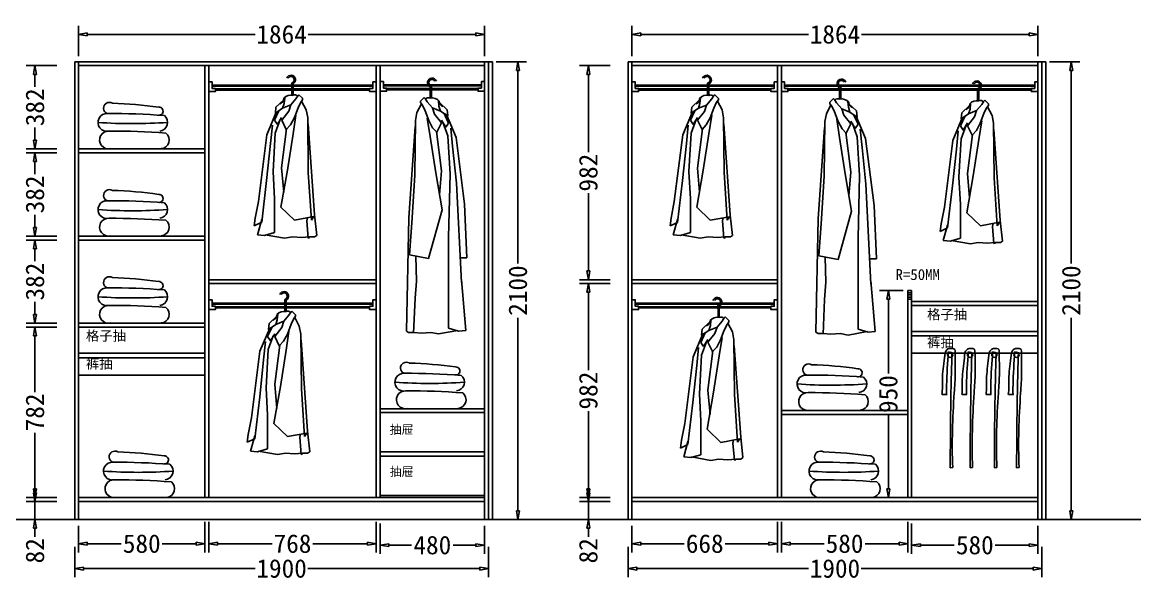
# Model space of a CAD drawing. Header units: millimetres. Extents: x 304407 to 361076, y -1262425 to -1203358.
# Drawn here: x 316973 to 322080, y -1219216 to -1216653 of the extents above; entities that cross this region are included whole.
import ezdxf

# ---------------------------------------------------------------- set-up
doc = ezdxf.new("R2010")
doc.units = ezdxf.units.MM
doc.header["$LTSCALE"] = 20
doc.layers.get('Defpoints').update_dxf_attribs({"color": 250})
for name, color, linetype in [('4', 1, 'Continuous'), ('6', 6, 'Continuous'), ('8', 8, 'Continuous'), ('LAYER10', 11, 'Continuous'), ('LAYER8', 11, 'Continuous'), ('图层3', 4, 'Continuous'), ('墙体', 40, 'Continuous')]:
    doc.layers.add(name, color=color, linetype=linetype)
doc.styles.get("Standard").update_dxf_attribs({"font": 'SimSun.ttf', "height": 85})
doc.styles.add('text', font='SimSun.ttf', dxfattribs={"height": 85})
doc.dimstyles.new('周文晶', dxfattribs={"dimtxt": 70, "dimasz": 40, "dimexe": 40, "dimexo": 30, "dimgap": 10, "dimtad": 0, "dimdec": 0, "dimtxsty": 'Standard', "dimblk": 'CLOSEDBLANK', "dimcen": 200, "dimclrd": 256, "dimclre": 256, "dimadec": 0, "dimazin": 0, "dimtfac": 1, "dimtdec": 0, "dimtmove": 0, "dimatfit": 3, "dimldrblk": 'CLOSEDBLANK', "dimfxl": 100, "dimfxlon": 1, "dimarcsym": 0})

# ---------------------------------------------------------------- blocks, each defined once
blk = doc.blocks.new('_ClosedBlank')
at = {"color": 0, "linetype": 'ByBlock', "lineweight": -2}
for p, q in [((-1, 0.17), (0, 0)), ((-1, 0.17), (-1, -0.17)), ((0, 0), (-1, -0.17))]:
    blk.add_line(p, q, dxfattribs=at)
blk = doc.blocks.new('*D591')
at = {"lineweight": -2, "transparency": 16777216}
for p, q in [((317231.4, -1218964.1), (317231.4, -1219085.7)), ((317811.4, -1218945.7), (317811.4, -1219085.7)), ((317271.4, -1219045.7), (317427.3, -1219045.7)), ((317771.4, -1219045.7), (317615.4, -1219045.7))]:
    blk.add_line(p, q, dxfattribs=at)
at = {"layer": 'Defpoints', "color": 0, "transparency": 16777216}
for p in [(317811.4, -1218834.1), (317231.4, -1218934.1), (317811.4, -1219045.7)]:
    blk.add_point(p, dxfattribs=at)
at = {"lineweight": -2, "transparency": 16777216, "xscale": 40, "yscale": 40, "zscale": 40, "rotation": 180}
blk.add_blockref('_ClosedBlank', (317231.4, -1219045.7), dxfattribs=at)
at = {"lineweight": -2, "transparency": 16777216, "xscale": 40, "yscale": 40, "zscale": 40}
blk.add_blockref('_ClosedBlank', (317811.4, -1219045.7), dxfattribs=at)
at = {"color": 0, "transparency": 16777216, "insert": (317521.4, -1219045.7), "char_height": 85, "attachment_point": 5}
blk.add_mtext('580', dxfattribs=at)
blk = doc.blocks.new('*D592')
at = {"lineweight": -2, "transparency": 16777216}
for p, q in [((317829.4, -1218945.7), (317829.4, -1219085.7)), ((318597.4, -1218945.7), (318597.4, -1219085.7)), ((317869.4, -1219045.7), (318120, -1219045.7)), ((318557.4, -1219045.7), (318306.7, -1219045.7))]:
    blk.add_line(p, q, dxfattribs=at)
at = {"layer": 'Defpoints', "color": 0, "transparency": 16777216}
for p in [(317829.4, -1216852.1), (318597.4, -1218834.1), (318597.4, -1219045.7)]:
    blk.add_point(p, dxfattribs=at)
at = {"lineweight": -2, "transparency": 16777216, "xscale": 40, "yscale": 40, "zscale": 40, "rotation": 180}
blk.add_blockref('_ClosedBlank', (317829.4, -1219045.7), dxfattribs=at)
at = {"lineweight": -2, "transparency": 16777216, "xscale": 40, "yscale": 40, "zscale": 40}
blk.add_blockref('_ClosedBlank', (318597.4, -1219045.7), dxfattribs=at)
at = {"color": 0, "transparency": 16777216, "insert": (318213.4, -1219045.7), "char_height": 85, "attachment_point": 5}
blk.add_mtext('768', dxfattribs=at)
blk = doc.blocks.new('*D593')
at = {"lineweight": -2, "transparency": 16777216}
for p, q in [((317231.4, -1216808.7), (317231.4, -1216668.7)), ((319095.4, -1216808.7), (319095.4, -1216668.7)), ((317271.4, -1216708.7), (318041.4, -1216708.7)), ((319055.4, -1216708.7), (318285.3, -1216708.7))]:
    blk.add_line(p, q, dxfattribs=at)
at = {"layer": 'Defpoints', "color": 0, "transparency": 16777216}
for p in [(319095.4, -1216708.7), (317231.4, -1216852.1), (319095.4, -1216852.1)]:
    blk.add_point(p, dxfattribs=at)
at = {"lineweight": -2, "transparency": 16777216, "xscale": 40, "yscale": 40, "zscale": 40, "rotation": 180}
blk.add_blockref('_ClosedBlank', (317231.4, -1216708.7), dxfattribs=at)
at = {"lineweight": -2, "transparency": 16777216, "xscale": 40, "yscale": 40, "zscale": 40}
blk.add_blockref('_ClosedBlank', (319095.4, -1216708.7), dxfattribs=at)
at = {"color": 0, "transparency": 16777216, "insert": (318163.4, -1216708.7), "char_height": 85, "attachment_point": 5}
blk.add_mtext('1864', dxfattribs=at)
blk = doc.blocks.new('*D594')
at = {"lineweight": -2, "transparency": 16777216}
for p, q in [((317213.4, -1219059.8), (317213.4, -1219199.8)), ((319113.4, -1219059.8), (319113.4, -1219199.8)), ((317253.4, -1219159.8), (318042.4, -1219159.8)), ((319073.4, -1219159.8), (318284.3, -1219159.8))]:
    blk.add_line(p, q, dxfattribs=at)
at = {"layer": 'Defpoints', "color": 0, "transparency": 16777216}
for p in [(317213.4, -1218934.1), (319113.4, -1218934.1), (319113.4, -1219159.8)]:
    blk.add_point(p, dxfattribs=at)
at = {"lineweight": -2, "transparency": 16777216, "xscale": 40, "yscale": 40, "zscale": 40, "rotation": 180}
blk.add_blockref('_ClosedBlank', (317213.4, -1219159.8), dxfattribs=at)
at = {"lineweight": -2, "transparency": 16777216, "xscale": 40, "yscale": 40, "zscale": 40}
blk.add_blockref('_ClosedBlank', (319113.4, -1219159.8), dxfattribs=at)
at = {"color": 0, "transparency": 16777216, "insert": (318163.4, -1219159.8), "char_height": 85, "attachment_point": 5}
blk.add_mtext('1900', dxfattribs=at)
blk = doc.blocks.new('*D595')
at = {"lineweight": -2, "transparency": 16777216}
for p, q in [((317031.1, -1218812.1), (317031.1, -1218772.1)), ((317131.1, -1218852.1), (316991.1, -1218852.1)), ((317031.1, -1218852.1), (317031.1, -1218934.1)), ((317131.1, -1218934.1), (316991.1, -1218934.1)), ((317031.1, -1218974.1), (317031.1, -1219014.1))]:
    blk.add_line(p, q, dxfattribs=at)
at = {"layer": 'Defpoints', "color": 0, "transparency": 16777216}
for p in [(317031.1, -1218852.1), (317231.4, -1218852.1), (317213.4, -1218934.1)]:
    blk.add_point(p, dxfattribs=at)
at = {"lineweight": -2, "transparency": 16777216, "xscale": 40, "yscale": 40, "zscale": 40}
for p, rotation in [((317031.1, -1218852.1), 270), ((317031.1, -1218934.1), 90)]:
    blk.add_blockref('_ClosedBlank', p, dxfattribs=dict(at, rotation=rotation))
at = {"color": 0, "transparency": 16777216, "insert": (317031.1, -1219078.2), "char_height": 85, "attachment_point": 5, "rotation": 90}
blk.add_mtext('82', dxfattribs=at)
blk = doc.blocks.new('*D596')
at = {"lineweight": -2, "transparency": 16777216}
for p, q in [((317131.1, -1218052.1), (316991.1, -1218052.1)), ((317031.1, -1218092.1), (317031.1, -1218350)), ((317031.1, -1218794.1), (317031.1, -1218536.2)), ((317131.1, -1218834.1), (316991.1, -1218834.1))]:
    blk.add_line(p, q, dxfattribs=at)
at = {"layer": 'Defpoints', "color": 0, "transparency": 16777216}
for p in [(317031.1, -1218052.1), (317231.4, -1218052.1), (317231.4, -1218834.1)]:
    blk.add_point(p, dxfattribs=at)
at = {"lineweight": -2, "transparency": 16777216, "xscale": 40, "yscale": 40, "zscale": 40}
for p, rotation in [((317031.1, -1218052.1), 90), ((317031.1, -1218834.1), 270)]:
    blk.add_blockref('_ClosedBlank', p, dxfattribs=dict(at, rotation=rotation))
at = {"color": 0, "transparency": 16777216, "insert": (317031.1, -1218443.1), "char_height": 85, "attachment_point": 5, "rotation": 90}
blk.add_mtext('782', dxfattribs=at)
blk = doc.blocks.new('*D597')
at = {"lineweight": -2, "transparency": 16777216}
for p, q in [((317131.1, -1217652.1), (316991.1, -1217652.1)), ((317031.1, -1217692.1), (317031.1, -1217749.8)), ((317031.1, -1217994.1), (317031.1, -1217936.5)), ((317131.1, -1218034.1), (316991.1, -1218034.1))]:
    blk.add_line(p, q, dxfattribs=at)
at = {"layer": 'Defpoints', "color": 0, "transparency": 16777216}
for p in [(317031.1, -1217652.1), (317231.4, -1217652.1), (317231.4, -1218034.1)]:
    blk.add_point(p, dxfattribs=at)
at = {"lineweight": -2, "transparency": 16777216, "xscale": 40, "yscale": 40, "zscale": 40}
for p, rotation in [((317031.1, -1217652.1), 90), ((317031.1, -1218034.1), 270)]:
    blk.add_blockref('_ClosedBlank', p, dxfattribs=dict(at, rotation=rotation))
at = {"color": 0, "transparency": 16777216, "insert": (317031.1, -1217843.1), "char_height": 85, "attachment_point": 5, "rotation": 90}
blk.add_mtext('382', dxfattribs=at)
blk = doc.blocks.new('*D598')
at = {"lineweight": -2, "transparency": 16777216}
for p, q in [((317131.1, -1217252.1), (316991.1, -1217252.1)), ((317031.1, -1217292.1), (317031.1, -1217349.8)), ((317031.1, -1217594.1), (317031.1, -1217536.5)), ((317131.1, -1217634.1), (316991.1, -1217634.1))]:
    blk.add_line(p, q, dxfattribs=at)
at = {"layer": 'Defpoints', "color": 0, "transparency": 16777216}
for p in [(317031.1, -1217252.1), (317231.4, -1217252.1), (317231.4, -1217634.1)]:
    blk.add_point(p, dxfattribs=at)
at = {"lineweight": -2, "transparency": 16777216, "xscale": 40, "yscale": 40, "zscale": 40}
for p, rotation in [((317031.1, -1217252.1), 90), ((317031.1, -1217634.1), 270)]:
    blk.add_blockref('_ClosedBlank', p, dxfattribs=dict(at, rotation=rotation))
at = {"color": 0, "transparency": 16777216, "insert": (317031.1, -1217443.1), "char_height": 85, "attachment_point": 5, "rotation": 90}
blk.add_mtext('382', dxfattribs=at)
blk = doc.blocks.new('*D599')
at = {"lineweight": -2, "transparency": 16777216}
for p, q in [((317131.1, -1216852.1), (316991.1, -1216852.1)), ((317031.1, -1216892.1), (317031.1, -1216949.8)), ((317031.1, -1217194.1), (317031.1, -1217136.5)), ((317131.1, -1217234.1), (316991.1, -1217234.1))]:
    blk.add_line(p, q, dxfattribs=at)
at = {"layer": 'Defpoints', "color": 0, "transparency": 16777216}
for p in [(317031.1, -1216852.1), (317231.4, -1216852.1), (317231.4, -1217234.1)]:
    blk.add_point(p, dxfattribs=at)
at = {"lineweight": -2, "transparency": 16777216, "xscale": 40, "yscale": 40, "zscale": 40}
for p, rotation in [((317031.1, -1216852.1), 90), ((317031.1, -1217234.1), 270)]:
    blk.add_blockref('_ClosedBlank', p, dxfattribs=dict(at, rotation=rotation))
at = {"color": 0, "transparency": 16777216, "insert": (317031.1, -1217043.1), "char_height": 85, "attachment_point": 5, "rotation": 90}
blk.add_mtext('382', dxfattribs=at)
blk = doc.blocks.new('*D600')
at = {"lineweight": -2, "transparency": 16777216}
for p, q in [((319148.2, -1216834.1), (319288.2, -1216834.1)), ((319248.2, -1216874.1), (319248.2, -1217759.4)), ((319248.2, -1218894.1), (319248.2, -1218008.9)), ((319148.2, -1218934.1), (319288.2, -1218934.1))]:
    blk.add_line(p, q, dxfattribs=at)
at = {"layer": 'Defpoints', "color": 0, "transparency": 16777216}
for p in [(319113.4, -1216834.1), (319248.2, -1216834.1), (319113.4, -1218934.1)]:
    blk.add_point(p, dxfattribs=at)
at = {"lineweight": -2, "transparency": 16777216, "xscale": 40, "yscale": 40, "zscale": 40}
for p, rotation in [((319248.2, -1216834.1), 90), ((319248.2, -1218934.1), 270)]:
    blk.add_blockref('_ClosedBlank', p, dxfattribs=dict(at, rotation=rotation))
at = {"color": 0, "transparency": 16777216, "insert": (319248.2, -1217884.1), "char_height": 85, "attachment_point": 5, "rotation": 90}
blk.add_mtext('2100', dxfattribs=at)
blk = doc.blocks.new('*D601')
at = {"lineweight": -2, "transparency": 16777216}
for p, q in [((318615.4, -1218952.4), (318615.4, -1219092.4)), ((319095.4, -1218964.1), (319095.4, -1219092.4)), ((318655.4, -1219052.4), (318759.9, -1219052.4)), ((319055.4, -1219052.4), (318950.8, -1219052.4))]:
    blk.add_line(p, q, dxfattribs=at)
at = {"layer": 'Defpoints', "color": 0, "transparency": 16777216}
for p in [(318615.4, -1218834.1), (319095.4, -1218934.1), (319095.4, -1219052.4)]:
    blk.add_point(p, dxfattribs=at)
at = {"lineweight": -2, "transparency": 16777216, "xscale": 40, "yscale": 40, "zscale": 40, "rotation": 180}
blk.add_blockref('_ClosedBlank', (318615.4, -1219052.4), dxfattribs=at)
at = {"lineweight": -2, "transparency": 16777216, "xscale": 40, "yscale": 40, "zscale": 40}
blk.add_blockref('_ClosedBlank', (319095.4, -1219052.4), dxfattribs=at)
at = {"color": 0, "transparency": 16777216, "insert": (318855.4, -1219052.4), "char_height": 85, "attachment_point": 5}
blk.add_mtext('480', dxfattribs=at)
blk = doc.blocks.new('*D602')
at = {"lineweight": -2, "transparency": 16777216}
for p, q in [((319771.8, -1218964.1), (319771.8, -1219085.7)), ((320439.8, -1218945.7), (320439.8, -1219085.7)), ((319811.8, -1219045.7), (320011.5, -1219045.7)), ((320399.8, -1219045.7), (320200, -1219045.7))]:
    blk.add_line(p, q, dxfattribs=at)
at = {"layer": 'Defpoints', "color": 0, "transparency": 16777216}
for p in [(320439.8, -1218834.1), (319771.8, -1218934.1), (320439.8, -1219045.7)]:
    blk.add_point(p, dxfattribs=at)
at = {"lineweight": -2, "transparency": 16777216, "xscale": 40, "yscale": 40, "zscale": 40, "rotation": 180}
blk.add_blockref('_ClosedBlank', (319771.8, -1219045.7), dxfattribs=at)
at = {"lineweight": -2, "transparency": 16777216, "xscale": 40, "yscale": 40, "zscale": 40}
blk.add_blockref('_ClosedBlank', (320439.8, -1219045.7), dxfattribs=at)
at = {"color": 0, "transparency": 16777216, "insert": (320105.8, -1219045.7), "char_height": 85, "attachment_point": 5}
blk.add_mtext('668', dxfattribs=at)
blk = doc.blocks.new('*D603')
at = {"lineweight": -2, "transparency": 16777216}
for p, q in [((320457.8, -1218945.7), (320457.8, -1219085.7)), ((321037.8, -1218945.7), (321037.8, -1219085.7)), ((320497.8, -1219045.7), (320653.7, -1219045.7)), ((320997.8, -1219045.7), (320841.8, -1219045.7))]:
    blk.add_line(p, q, dxfattribs=at)
at = {"layer": 'Defpoints', "color": 0, "transparency": 16777216}
for p in [(320457.8, -1216852.1), (321037.8, -1218834.1), (321037.8, -1219045.7)]:
    blk.add_point(p, dxfattribs=at)
at = {"lineweight": -2, "transparency": 16777216, "xscale": 40, "yscale": 40, "zscale": 40, "rotation": 180}
blk.add_blockref('_ClosedBlank', (320457.8, -1219045.7), dxfattribs=at)
at = {"lineweight": -2, "transparency": 16777216, "xscale": 40, "yscale": 40, "zscale": 40}
blk.add_blockref('_ClosedBlank', (321037.8, -1219045.7), dxfattribs=at)
at = {"color": 0, "transparency": 16777216, "insert": (320747.8, -1219045.7), "char_height": 85, "attachment_point": 5}
blk.add_mtext('580', dxfattribs=at)
blk = doc.blocks.new('*D604')
at = {"lineweight": -2, "transparency": 16777216}
for p, q in [((319771.8, -1216808.7), (319771.8, -1216668.7)), ((321635.8, -1216808.7), (321635.8, -1216668.7)), ((319811.8, -1216708.7), (320581.8, -1216708.7)), ((321595.8, -1216708.7), (320825.7, -1216708.7))]:
    blk.add_line(p, q, dxfattribs=at)
at = {"layer": 'Defpoints', "color": 0, "transparency": 16777216}
for p in [(321635.8, -1216708.7), (319771.8, -1216852.1), (321635.8, -1216852.1)]:
    blk.add_point(p, dxfattribs=at)
at = {"lineweight": -2, "transparency": 16777216, "xscale": 40, "yscale": 40, "zscale": 40, "rotation": 180}
blk.add_blockref('_ClosedBlank', (319771.8, -1216708.7), dxfattribs=at)
at = {"lineweight": -2, "transparency": 16777216, "xscale": 40, "yscale": 40, "zscale": 40}
blk.add_blockref('_ClosedBlank', (321635.8, -1216708.7), dxfattribs=at)
at = {"color": 0, "transparency": 16777216, "insert": (320703.8, -1216708.7), "char_height": 85, "attachment_point": 5}
blk.add_mtext('1864', dxfattribs=at)
blk = doc.blocks.new('*D605')
at = {"lineweight": -2, "transparency": 16777216}
for p, q in [((319753.8, -1219059.8), (319753.8, -1219199.8)), ((321653.8, -1219059.8), (321653.8, -1219199.8)), ((319793.8, -1219159.8), (320582.8, -1219159.8)), ((321613.8, -1219159.8), (320824.7, -1219159.8))]:
    blk.add_line(p, q, dxfattribs=at)
at = {"layer": 'Defpoints', "color": 0, "transparency": 16777216}
for p in [(319753.8, -1218934.1), (321653.8, -1218934.1), (321653.8, -1219159.8)]:
    blk.add_point(p, dxfattribs=at)
at = {"lineweight": -2, "transparency": 16777216, "xscale": 40, "yscale": 40, "zscale": 40, "rotation": 180}
blk.add_blockref('_ClosedBlank', (319753.8, -1219159.8), dxfattribs=at)
at = {"lineweight": -2, "transparency": 16777216, "xscale": 40, "yscale": 40, "zscale": 40}
blk.add_blockref('_ClosedBlank', (321653.8, -1219159.8), dxfattribs=at)
at = {"color": 0, "transparency": 16777216, "insert": (320703.8, -1219159.8), "char_height": 85, "attachment_point": 5}
blk.add_mtext('1900', dxfattribs=at)
blk = doc.blocks.new('*D606')
at = {"lineweight": -2, "transparency": 16777216}
for p, q in [((319571.5, -1218812.1), (319571.5, -1218772.1)), ((319671.5, -1218852.1), (319531.5, -1218852.1)), ((319571.5, -1218852.1), (319571.5, -1218934.1)), ((319671.5, -1218934.1), (319531.5, -1218934.1)), ((319571.5, -1218974.1), (319571.5, -1219014.1))]:
    blk.add_line(p, q, dxfattribs=at)
at = {"layer": 'Defpoints', "color": 0, "transparency": 16777216}
for p in [(319571.5, -1218852.1), (319771.8, -1218852.1), (319753.8, -1218934.1)]:
    blk.add_point(p, dxfattribs=at)
at = {"lineweight": -2, "transparency": 16777216, "xscale": 40, "yscale": 40, "zscale": 40}
for p, rotation in [((319571.5, -1218852.1), 270), ((319571.5, -1218934.1), 90)]:
    blk.add_blockref('_ClosedBlank', p, dxfattribs=dict(at, rotation=rotation))
at = {"color": 0, "transparency": 16777216, "insert": (319571.5, -1219078.2), "char_height": 85, "attachment_point": 5, "rotation": 90}
blk.add_mtext('82', dxfattribs=at)
blk = doc.blocks.new('*D607')
at = {"lineweight": -2, "transparency": 16777216}
for p, q in [((319671.5, -1217852.1), (319531.5, -1217852.1)), ((319571.5, -1217892.1), (319571.5, -1218248.8)), ((319571.5, -1218794.1), (319571.5, -1218437.4)), ((319671.5, -1218834.1), (319531.5, -1218834.1))]:
    blk.add_line(p, q, dxfattribs=at)
at = {"layer": 'Defpoints', "color": 0, "transparency": 16777216}
for p in [(319571.5, -1217852.1), (319771.8, -1217852.1), (319771.8, -1218834.1)]:
    blk.add_point(p, dxfattribs=at)
at = {"lineweight": -2, "transparency": 16777216, "xscale": 40, "yscale": 40, "zscale": 40}
for p, rotation in [((319571.5, -1217852.1), 90), ((319571.5, -1218834.1), 270)]:
    blk.add_blockref('_ClosedBlank', p, dxfattribs=dict(at, rotation=rotation))
at = {"color": 0, "transparency": 16777216, "insert": (319571.5, -1218343.1), "char_height": 85, "attachment_point": 5, "rotation": 90}
blk.add_mtext('982', dxfattribs=at)
blk = doc.blocks.new('*D608')
at = {"lineweight": -2, "transparency": 16777216}
for p, q in [((319671.5, -1216852.1), (319531.5, -1216852.1)), ((319571.5, -1216892.1), (319571.5, -1217248.8)), ((319571.5, -1217794.1), (319571.5, -1217437.4)), ((319671.5, -1217834.1), (319531.5, -1217834.1))]:
    blk.add_line(p, q, dxfattribs=at)
at = {"layer": 'Defpoints', "color": 0, "transparency": 16777216}
for p in [(319571.5, -1216852.1), (319771.8, -1216852.1), (319771.8, -1217834.1)]:
    blk.add_point(p, dxfattribs=at)
at = {"lineweight": -2, "transparency": 16777216, "xscale": 40, "yscale": 40, "zscale": 40}
for p, rotation in [((319571.5, -1216852.1), 90), ((319571.5, -1217834.1), 270)]:
    blk.add_blockref('_ClosedBlank', p, dxfattribs=dict(at, rotation=rotation))
at = {"color": 0, "transparency": 16777216, "insert": (319571.5, -1217343.1), "char_height": 85, "attachment_point": 5, "rotation": 90}
blk.add_mtext('982', dxfattribs=at)
blk = doc.blocks.new('*D609')
at = {"lineweight": -2, "transparency": 16777216}
for p, q in [((321688.6, -1216834.1), (321828.6, -1216834.1)), ((321788.6, -1216874.1), (321788.6, -1217759.4)), ((321788.6, -1218894.1), (321788.6, -1218008.9)), ((321688.6, -1218934.1), (321828.6, -1218934.1))]:
    blk.add_line(p, q, dxfattribs=at)
at = {"layer": 'Defpoints', "color": 0, "transparency": 16777216}
for p in [(321653.8, -1216834.1), (321788.6, -1216834.1), (321653.8, -1218934.1)]:
    blk.add_point(p, dxfattribs=at)
at = {"lineweight": -2, "transparency": 16777216, "xscale": 40, "yscale": 40, "zscale": 40}
for p, rotation in [((321788.6, -1216834.1), 90), ((321788.6, -1218934.1), 270)]:
    blk.add_blockref('_ClosedBlank', p, dxfattribs=dict(at, rotation=rotation))
at = {"color": 0, "transparency": 16777216, "insert": (321788.6, -1217884.1), "char_height": 85, "attachment_point": 5, "rotation": 90}
blk.add_mtext('2100', dxfattribs=at)
blk = doc.blocks.new('*D610')
at = {"lineweight": -2, "transparency": 16777216}
for p, q in [((321016.8, -1217884.1), (320908.8, -1217884.1)), ((320948.8, -1217924.1), (320948.8, -1218264.1)), ((320948.8, -1218794.1), (320948.8, -1218454.1)), ((321007.8, -1218834.1), (320908.8, -1218834.1))]:
    blk.add_line(p, q, dxfattribs=at)
at = {"layer": 'Defpoints', "color": 0, "transparency": 16777216}
for p in [(321046.8, -1217884.1), (320948.8, -1218834.1), (321037.8, -1218834.1)]:
    blk.add_point(p, dxfattribs=at)
at = {"lineweight": -2, "transparency": 16777216, "xscale": 40, "yscale": 40, "zscale": 40}
for p, rotation in [((320948.8, -1217884.1), 90), ((320948.8, -1218834.1), 270)]:
    blk.add_blockref('_ClosedBlank', p, dxfattribs=dict(at, rotation=rotation))
at = {"color": 0, "transparency": 16777216, "insert": (320948.8, -1218359.1), "char_height": 85, "attachment_point": 5, "rotation": 90}
blk.add_mtext('950', dxfattribs=at)
blk = doc.blocks.new('*D611')
at = {"lineweight": -2, "transparency": 16777216}
for p, q in [((321055.8, -1218952.4), (321055.8, -1219092.4)), ((321635.8, -1218964.1), (321635.8, -1219092.4)), ((321095.8, -1219052.4), (321251.7, -1219052.4)), ((321595.8, -1219052.4), (321439.8, -1219052.4))]:
    blk.add_line(p, q, dxfattribs=at)
at = {"layer": 'Defpoints', "color": 0, "transparency": 16777216}
for p in [(321055.8, -1218834.1), (321635.8, -1218934.1), (321635.8, -1219052.4)]:
    blk.add_point(p, dxfattribs=at)
at = {"lineweight": -2, "transparency": 16777216, "xscale": 40, "yscale": 40, "zscale": 40, "rotation": 180}
blk.add_blockref('_ClosedBlank', (321055.8, -1219052.4), dxfattribs=at)
at = {"lineweight": -2, "transparency": 16777216, "xscale": 40, "yscale": 40, "zscale": 40}
blk.add_blockref('_ClosedBlank', (321635.8, -1219052.4), dxfattribs=at)
at = {"color": 0, "transparency": 16777216, "insert": (321345.8, -1219052.4), "char_height": 85, "attachment_point": 5}
blk.add_mtext('580', dxfattribs=at)
blk = doc.blocks.new('A$C1C5764E0')
at = {"layer": '8'}
for p, q in [((172.3, 708.4), (172.3, 657.4)), ((178.3, 708.4), (178.3, 657.4)), ((135.3, 635.3), (99.9, 601.9)), ((130.4, 596.4), (137.4, 618.5)), ((137.4, 618.5), (140.1, 644.9)), ((167.9, 611.6), (191.5, 639.3)), ((191.5, 639.3), (201.2, 654.6)), ((201.2, 654.6), (205.3, 658.7)), ((213.6, 624.1), (201.2, 597.8)), ((205.3, 658.7), (222, 642.1)), ((222, 635.2), (213.6, 624.1)), ((217.8, 629.6), (238.6, 589.4)), ((222, 642.1), (222, 635.2)), ((103, 580.9), (58.4, 475.1)), ((113.7, 585.2), (93.2, 541.7)), ((99.9, 601.9), (97.1, 574.2)), ((97.1, 574.2), (130.4, 596.4)), ((126.3, 542.3), (158.2, 582.5)), ((130.4, 596.4), (167.9, 611.6)), ((158.2, 582.5), (167.9, 611.6)), ((178.3, 479.5), (191.3, 564.6)), ((201.2, 597.8), (184.5, 553.4)), ((238.6, 589.4), (245.5, 553.4)), ((75, 435), (83.4, 518.8)), ((93.2, 541.7), (106.3, 522.1)), ((96.5, 482.8), (119.4, 544.9)), ((106.3, 522.1), (125.9, 554.7)), ((147.1, 499.3), (126.3, 542.3)), ((166.5, 520.1), (147.1, 499.3)), ((184.5, 553.4), (166.5, 520.1)), ((245.5, 553.4), (248.3, 302.5)), ((276.4, 106.8), (247, 525.3)), ((58.4, 475.1), (19.5, 168.8)), ((86.6, 306.3), (96.5, 482.8)), ((148.8, 502.4), (125.9, 322.6)), ((152.1, 312.8), (178.3, 479.5)), ((57, 265.8), (75, 435)), ((122.6, 142.8), (152.1, 312.8)), ((125.9, 322.6), (135.7, 211.4)), ((34.3, 73.1), (57, 265.8)), ((93.2, 180.9), (86.6, 306.3)), ((248.3, 302.5), (262.2, 83.5)), ((19.5, 168.8), (4.8, 92.7)), ((93.2, 26.2), (93.2, 180.9)), ((184.8, 82.8), (122.6, 142.8)), ((286.7, 13.1), (276.4, 106.8)), ((4.8, 92.7), (0, 56.7)), ((0, 56.7), (34.3, 73.1)), ((34.3, 86.2), (14.7, 16.3)), ((273.1, 99.1), (184.8, 82.8)), ((244.2, 93.8), (240.9, 79.6)), ((240.9, 79.6), (247.4, 1.1)), ((262.2, 83.5), (273.1, 99.1)), ((14.7, 16.3), (47.4, 13.1)), ((47.4, 13.1), (93.2, 26.2)), ((50.7, 16.3), (139, 0)), ((139, 0), (175, 6.5)), ((175, 6.5), (217.5, 3.3)), ((217.5, 3.3), (253.5, 6.5)), ((247.4, 1.1), (254, 3.3)), ((253.5, 6.5), (276.9, 6.5)), ((276.9, 6.5), (286.7, 13.1))]:
    blk.add_line(p, q, dxfattribs=at)
for centre, radius, start, end in [((168.9, 727.1), 20.9, 296.6338, 159.5285), ((168.9, 727.1), 14.9, 296.6338, 150.6175), ((175.9, 709.9), 3.91, 94.6712, 201.9626), ((110.9, 641.2), 25.1, 286.2636, 2.0248), ((168.9, 613.1), 43.9, 77.6993, 138.5966), ((186.2, 639.8), 18, 42.48, 116.3392)]:
    blk.add_arc(centre, radius, start, end, dxfattribs=at)
blk = doc.blocks.new('A$C4F477F88')
at = {"layer": 'LAYER10'}
blk.add_blockref('A$C1C5764E0', (0, 0), dxfattribs=at)
blk = doc.blocks.new('A$C5E603B19')
at = {"layer": 'LAYER8'}
blk.add_blockref('A$C4F477F88', (0, 0), dxfattribs=at)
blk = doc.blocks.new('A$C1B0A679D')
at = {"layer": '图层3'}
blk.add_blockref('A$C5E603B19', (0, 0), dxfattribs=at)
blk = doc.blocks.new('A$C52EB379C')
at = {"layer": '8'}
for p, q in [((163.3, 1134.6), (163.3, 1083.5)), ((169.3, 1134.6), (169.3, 1083.5)), ((182.5, 1065.5), (192.3, 1080.7)), ((192.3, 1080.7), (196.4, 1084.9)), ((196.4, 1084.9), (213.1, 1068.3)), ((91, 1028.1), (88.2, 1000.3)), ((88.2, 1000.3), (121.5, 1022.5)), ((126.4, 1061.5), (91, 1028.1)), ((121.5, 1022.5), (128.4, 1044.7)), ((121.5, 1022.5), (159, 1037.8)), ((128.4, 1044.7), (131.2, 1071)), ((149.3, 1008.7), (159, 1037.8)), ((159, 1037.8), (182.5, 1065.5)), ((192.3, 1023.9), (175.6, 979.5)), ((204.7, 1050.2), (192.3, 1023.9)), ((213.1, 1061.3), (204.7, 1050.2)), ((208.9, 1055.8), (229.7, 1015.6)), ((213.1, 1068.3), (213.1, 1061.3)), ((94.1, 1007.1), (49.5, 901.3)), ((104.8, 1011.4), (84.3, 967.8)), ((87.6, 909), (110.5, 971.1)), ((97.4, 948.2), (117, 980.9)), ((117.4, 968.5), (149.3, 1008.7)), ((175.6, 979.5), (157.6, 946.3)), ((169.3, 905.7), (182.4, 990.7)), ((229.7, 1015.6), (236.6, 979.5)), ((236.6, 979.5), (239.4, 728.7)), ((66.1, 861.1), (74.5, 944.9)), ((84.3, 967.8), (97.4, 948.2)), ((139.9, 928.6), (117, 748.8)), ((138.2, 925.5), (117.4, 968.5)), ((157.6, 946.3), (138.2, 925.5)), ((267.5, 533), (238.1, 951.5)), ((49.5, 901.3), (10.6, 595)), ((77.7, 732.4), (87.6, 909)), ((143.2, 738.9), (169.3, 905.7)), ((48.1, 692), (66.1, 861.1)), ((84.3, 444.7), (77.7, 732.4)), ((113.7, 568.9), (143.2, 738.9)), ((117, 748.8), (126.8, 637.6)), ((239.4, 728.7), (253.3, 509.7)), ((25.4, 235.4), (48.1, 692)), ((10.6, 595), (0, 349)), ((175.9, 346.6), (113.7, 568.9)), ((277.8, 13.1), (267.5, 533)), ((253.3, 509.7), (264.2, 362.9)), ((84.3, 26.2), (84.3, 444.7)), ((264.2, 362.9), (175.9, 346.6)), ((235.3, 357.6), (232, 242)), ((0, 349), (31, 349)), ((25.4, 248.5), (5.8, 16.3)), ((232, 242), (238.5, 163.5)), ((238.5, 163.5), (245.1, 3.3)), ((5.8, 16.3), (38.5, 13.1)), ((38.5, 13.1), (84.3, 26.2)), ((41.7, 16.3), (130.1, 0)), ((130.1, 0), (166.1, 6.5)), ((166.1, 6.5), (208.6, 3.3)), ((208.6, 3.3), (244.6, 6.5)), ((244.6, 6.5), (268, 6.5)), ((268, 6.5), (277.8, 13.1))]:
    blk.add_line(p, q, dxfattribs=at)
for centre, radius, start, end in [((160, 1153.2), 20.9, 296.6338, 159.5285), ((160, 1153.2), 14.9, 296.6338, 150.6175), ((167, 1136), 3.91, 94.6712, 201.9626), ((160, 1039.2), 43.9, 77.6993, 138.5966), ((177.3, 1066), 18, 42.48, 116.3392), ((102, 1067.4), 25.1, 286.2636, 2.0248)]:
    blk.add_arc(centre, radius, start, end, dxfattribs=at)
blk = doc.blocks.new('A$C05785CA5')
at = {"layer": 'LAYER10'}
blk.add_blockref('A$C52EB379C', (0, 0), dxfattribs=at)
blk = doc.blocks.new('A$C100967EE')
at = {"layer": 'LAYER10'}
blk.add_blockref('A$C05785CA5', (0, 0), dxfattribs=at)
blk = doc.blocks.new('A$C65D30603')
at = {"layer": 'LAYER8'}
blk.add_blockref('A$C100967EE', (0, 0), dxfattribs=at)
blk = doc.blocks.new('A$C50CE712E')
at = {"layer": '图层3'}
blk.add_blockref('A$C65D30603', (0, 0), dxfattribs=at)
blk = doc.blocks.new('A$C11F00F61')
at = {"color": 8}
blk.add_line((48.2, 0), (290.3, 1.2), dxfattribs=at)
at = {"layer": '墙体', "color": 8}
for centre, radius, start, end in [((52.6, 186.6), 26.7, 59.8021, 244.0801), ((9.8, -1698.7), 1909.1, 81.8981, 88.3112), ((41, 121.6), 41, 86.0834, 284.0988), ((53.8, -3125.6), 3288.1, 85.6244, 90.1755), ((280.3, 173), 18.4, 260.1551, 94.4157), ((159.2, 2329.1), 2213.2, 265.8756, 274.159), ((279.7, 121.7), 40, 274.9406, 51.3165), ((48.2, 41), 41, 86.0834, 284.0988), ((61, -3206.2), 3288.1, 85.6244, 90.1755), ((286.9, 41.1), 40, 274.9406, 51.3165)]:
    blk.add_arc(centre, radius, start, end, dxfattribs=at)
blk = doc.blocks.new('A$C3B9601DC')
at = {"layer": '4', "color": 8}
blk.add_line((62, 1.5), (47.4, 0), dxfattribs=at)
for points, knots in [([(62, 1.5), (55.4, 144.3), (62.8, 324.3), (78.7, 548.8), (75.2, 622.1), (75.7, 684.6), (46.8, 686.9), (17.9, 676.1), (12.7, 599.8), (-1.5, 524.3), (4.4, 450.4), (0, 421.8)], [0, 0, 0, 0, 428.516837, 544.203019, 664.137455, 677.621305, 701.749401, 722.125787, 770.743064, 895.133582, 980.731534, 980.731534, 980.731534, 980.731534]), ([(37.8, 667.5), (32.8, 603.2), (26.4, 521.3), (26.8, 439.3), (26.9, 421.8)], [0, 0, 0, 0, 193.394932, 246.046188, 246.046188, 246.046188, 246.046188])]:
    blk.add_open_spline(points, degree=3, knots=knots, dxfattribs=at)
blk.add_spline([(57.6, 658.7), (53.2, 497.8), (47.4, 0)], degree=3, dxfattribs=at)
blk.add_open_spline([(1.4, 421.8), (10.7, 421.8), (19.9, 421.8), (29.2, 421.8)], degree=3, dxfattribs=at)
at = {"layer": '6', "color": 8}
blk.add_circle((47.2, 648.9), 15, dxfattribs=at)
blk = doc.blocks.new('edr334343')
at = {"layer": '6', "color": 8, "xscale": 0.7999999999301508, "yscale": 0.7999999999301508, "zscale": 0.7999999999301508}
for p in [(311012.9, -1202094.7), (311104.2, -1202094.7), (311215.5, -1202094.7), (311317.6, -1202094.7)]:
    blk.add_blockref('A$C3B9601DC', p, dxfattribs=at)

msp = doc.modelspace()

# ---------------------------------------------------------------- linework, layer by layer
for p, q in [((317213.4, -1218934.1), (317213.4, -1216834.1)), ((317213.4, -1216834.1), (319113.4, -1216834.1)), ((317231.4, -1218934.1), (317231.4, -1216834.1)), ((319095.4, -1216834.1), (319095.4, -1218934.1)), ((319113.4, -1216834.1), (319113.4, -1218934.1)), ((319131.4, -1216834.1), (319113.4, -1216834.1)), ((319131.4, -1218934.1), (319131.4, -1216834.1)), ((319753.8, -1218934.1), (319753.8, -1216834.1)), ((319753.8, -1216834.1), (321653.8, -1216834.1)), ((319771.8, -1218934.1), (319771.8, -1216834.1)), ((321635.8, -1216834.1), (321635.8, -1218934.1)), ((321653.8, -1216834.1), (321653.8, -1218934.1)), ((321671.8, -1216834.1), (321653.8, -1216834.1)), ((321671.8, -1218934.1), (321671.8, -1216834.1)), ((317231.4, -1216852.1), (319095.4, -1216852.1)), ((317811.4, -1218834.1), (317811.4, -1216852.1)), ((317829.4, -1218834.1), (317829.4, -1216852.1)), ((318597.4, -1216852.1), (318597.4, -1218834.1)), ((318615.4, -1216852.1), (318615.4, -1218834.1)), ((319771.8, -1216852.1), (321635.8, -1216852.1)), ((320439.8, -1218834.1), (320439.8, -1216852.1)), ((320457.8, -1218834.1), (320457.8, -1216852.1)), ((317231.4, -1217234.1), (317811.4, -1217234.1)), ((317231.4, -1217252.1), (317811.4, -1217252.1)), ((317231.4, -1217634.1), (317811.4, -1217634.1)), ((317231.4, -1217652.1), (317811.4, -1217652.1)), ((318597.4, -1217834.1), (317829.4, -1217834.1)), ((318597.4, -1217852.1), (317829.4, -1217852.1)), ((320439.8, -1217834.1), (319771.8, -1217834.1)), ((320439.8, -1217852.1), (319771.8, -1217852.1)), ((321037.8, -1217884.1), (321037.8, -1218834.1)), ((321055.8, -1217884.1), (321037.8, -1217884.1)), ((321055.8, -1217894.1), (321037.8, -1217894.1)), ((321055.8, -1217904.1), (321037.8, -1217904.1)), ((321055.8, -1217914.1), (321037.8, -1217914.1)), ((321055.8, -1217884.1), (321055.8, -1218834.1)), ((321055.8, -1217924.1), (321037.8, -1217924.1)), ((321635.8, -1217934.1), (321055.8, -1217934.1)), ((321635.8, -1217952.1), (321055.8, -1217952.1)), ((317231.4, -1218034.1), (317811.4, -1218034.1)), ((317231.4, -1218052.1), (317811.4, -1218052.1)), ((321635.8, -1218072.1), (321055.8, -1218072.1)), ((321635.8, -1218092.1), (321055.8, -1218092.1)), ((317231.4, -1218172.1), (317811.4, -1218172.1)), ((321635.8, -1218172.1), (321055.8, -1218172.1)), ((317231.4, -1218192.1), (317811.4, -1218192.1)), ((317231.4, -1218272.1), (317811.4, -1218272.1)), ((318615.4, -1218426.1), (319095.4, -1218426.1)), ((318615.4, -1218444.1), (319095.4, -1218444.1)), ((321037.8, -1218434.1), (320457.8, -1218434.1)), ((321037.8, -1218452.1), (320457.8, -1218452.1)), ((318615.4, -1218624.1), (319095.4, -1218624.1)), ((318615.4, -1218644.1), (319095.4, -1218644.1)), ((317231.4, -1218834.1), (319095.4, -1218834.1)), ((318615.4, -1218824.1), (319095.4, -1218824.1)), ((318615.4, -1218834.1), (318995.4, -1218834.1)), ((319771.8, -1218834.1), (321635.8, -1218834.1)), ((317231.4, -1218852.1), (319095.4, -1218852.1)), ((319771.8, -1218852.1), (321635.8, -1218852.1)), ((317213.4, -1218934.1), (319113.4, -1218934.1)), ((319113.4, -1218934.1), (319131.4, -1218934.1)), ((319753.8, -1218934.1), (321653.8, -1218934.1)), ((321653.8, -1218934.1), (321671.8, -1218934.1))]:
    msp.add_line(p, q)
at = {"color": 8}
msp.add_line((361075.9, -1218934.1), (304407.4, -1218934.1), dxfattribs=at)
msp.add_line((361075.9, -1218934.1), (304407.4, -1218934.1), dxfattribs=at)
at = {"lineweight": 30}
for points in [[(317829.4, -1216926.4), (317844.4, -1216926.4), (317844.4, -1216956.4), (317859.4, -1216956.4), (317859.4, -1216971.4), (317829.4, -1216971.4)], [(318582.4, -1216941.4), (317844.4, -1216941.4)], [(318582.4, -1216946), (317844.4, -1216946)], [(318597.4, -1216926.4), (318582.4, -1216926.4), (318582.4, -1216956.4), (318567.4, -1216956.4), (318567.4, -1216971.4), (318597.4, -1216971.4)], [(318615.4, -1216924.8), (318630.4, -1216924.8), (318630.4, -1216954.8), (318645.4, -1216954.8), (318645.4, -1216969.8), (318615.4, -1216969.8)], [(319080.4, -1216939.8), (318630.4, -1216939.8)], [(319080.4, -1216944.4), (318630.4, -1216944.4)], [(319095.4, -1216924.8), (319080.4, -1216924.8), (319080.4, -1216954.8), (319065.4, -1216954.8), (319065.4, -1216969.8), (319095.4, -1216969.8)], [(319771.8, -1216926.4), (319786.8, -1216926.4), (319786.8, -1216956.4), (319801.8, -1216956.4), (319801.8, -1216971.4), (319771.8, -1216971.4)], [(320424.8, -1216941.4), (319786.8, -1216941.4)], [(320424.8, -1216946), (319786.8, -1216946)], [(320439.8, -1216926.4), (320424.8, -1216926.4), (320424.8, -1216956.4), (320409.8, -1216956.4), (320409.8, -1216971.4), (320439.8, -1216971.4)], [(320457.8, -1216926.4), (320472.8, -1216926.4), (320472.8, -1216956.4), (320487.8, -1216956.4), (320487.8, -1216971.4), (320457.8, -1216971.4)], [(321620.8, -1216941.4), (320472.8, -1216941.4)], [(321620.8, -1216946), (320472.8, -1216946)], [(321635.8, -1216926.4), (321620.8, -1216926.4), (321620.8, -1216956.4), (321605.8, -1216956.4), (321605.8, -1216971.4), (321635.8, -1216971.4)], [(318567.4, -1216958.5), (317859.4, -1216958.5)], [(318567.4, -1216963.9), (317859.4, -1216963.9)], [(319065.4, -1216956.8), (318645.4, -1216956.8)], [(319065.4, -1216962.3), (318645.4, -1216962.3)], [(320409.8, -1216958.5), (319801.8, -1216958.5)], [(320409.8, -1216963.9), (319801.8, -1216963.9)], [(321605.8, -1216958.5), (320487.8, -1216958.5)], [(321605.8, -1216963.9), (320487.8, -1216963.9)], [(317829.4, -1217926.4), (317844.4, -1217926.4), (317844.4, -1217956.4), (317859.4, -1217956.4), (317859.4, -1217971.4), (317829.4, -1217971.4)], [(318582.4, -1217941.4), (317844.4, -1217941.4)], [(318582.4, -1217946), (317844.4, -1217946)], [(318567.4, -1217958.5), (317859.4, -1217958.5)], [(318567.4, -1217963.9), (317859.4, -1217963.9)], [(318597.4, -1217926.4), (318582.4, -1217926.4), (318582.4, -1217956.4), (318567.4, -1217956.4), (318567.4, -1217971.4), (318597.4, -1217971.4)], [(319771.8, -1217926.4), (319786.8, -1217926.4), (319786.8, -1217956.4), (319801.8, -1217956.4), (319801.8, -1217971.4), (319771.8, -1217971.4)], [(320424.8, -1217941.4), (319786.8, -1217941.4)], [(320424.8, -1217946), (319786.8, -1217946)], [(320409.8, -1217958.5), (319801.8, -1217958.5)], [(320409.8, -1217963.9), (319801.8, -1217963.9)], [(320439.8, -1217926.4), (320424.8, -1217926.4), (320424.8, -1217956.4), (320409.8, -1217956.4), (320409.8, -1217971.4), (320439.8, -1217971.4)]]:
    msp.add_lwpolyline(points, dxfattribs=at)

# ---------------------------------------------------------------- block references
for name, p in [('A$C1B0A679D', (318037.6, -1217644.1)), ('A$C1B0A679D', (319946.6, -1217644.3)), ('A$C1B0A679D', (321186.4, -1217669.9)), ('A$C11F00F61', (317320.4, -1217234.1)), ('A$C11F00F61', (317320.4, -1217634.1)), ('A$C11F00F61', (317320.4, -1218034.1)), ('A$C1B0A679D', (318005.7, -1218636.8)), ('A$C1B0A679D', (319994.5, -1218663.5)), ('edr334343', (10182, -16603.2)), ('A$C11F00F61', (318683.2, -1218426.1)), ('A$C11F00F61', (320529.9, -1218434.1)), ('A$C11F00F61', (317345.4, -1218834.1)), ('A$C11F00F61', (320584.6, -1218834.1))]:
    msp.add_blockref(name, p)
at = {"xscale": -1}
for p in [(319014.3, -1218083.1), (320894, -1218088)]:
    msp.add_blockref('A$C50CE712E', p, dxfattribs=at)

# ---------------------------------------------------------------- texts
at = {"attachment_point": 1, "style": 'text'}
for s, insert, char_height, width in [('R=50MM', (320981.6, -1217785.6), 50, 419.038), ('格子抽', (321126.6, -1217970.8), 45, 293.784), ('格子抽', (317264.8, -1218069), 45, 293.784), ('裤抽', (321126.6, -1218099.3), 45, 293.784), ('裤抽', (317264.8, -1218197.4), 45, 293.784), ('抽屉', (318659.6, -1218501.8), 40, 305.609), ('抽屉', (318659.6, -1218695.1), 40, 305.609)]:
    msp.add_mtext(s, dxfattribs=dict(at, insert=insert, char_height=char_height, width=width))

# ---------------------------------------------------------------- dimensions: what is measured, and where the dimension line sits
for base, p1, p2, picture, middle in [((319095.4, -1216708.7), (317231.4, -1216852.1), (319095.4, -1216852.1), '*D593', (318163.4, -1216708.7)), ((321635.8, -1216708.7), (319771.8, -1216852.1), (321635.8, -1216852.1), '*D604', (320703.8, -1216708.7)), ((318597.4, -1219045.7), (317829.4, -1216852.1), (318597.4, -1218834.1), '*D592', (318213.4, -1219045.7)), ((321037.8, -1219045.7), (320457.8, -1216852.1), (321037.8, -1218834.1), '*D603', (320747.8, -1219045.7)), ((317811.4, -1219045.7), (317231.4, -1218934.1), (317811.4, -1218834.1), '*D591', (317521.4, -1219045.7)), ((319095.4, -1219052.4), (318615.4, -1218834.1), (319095.4, -1218934.1), '*D601', (318855.4, -1219052.4)), ((320439.8, -1219045.7), (319771.8, -1218934.1), (320439.8, -1218834.1), '*D602', (320105.8, -1219045.7)), ((321635.8, -1219052.4), (321055.8, -1218834.1), (321635.8, -1218934.1), '*D611', (321345.8, -1219052.4)), ((319113.4, -1219159.8), (317213.4, -1218934.1), (319113.4, -1218934.1), '*D594', (318163.4, -1219159.8)), ((321653.8, -1219159.8), (319753.8, -1218934.1), (321653.8, -1218934.1), '*D605', (320703.8, -1219159.8))]:
    dim = msp.add_linear_dim(base=base, p1=p1, p2=p2, dimstyle='周文晶')
    dim.commit()
    dim.dimension.update_dxf_attribs({"geometry": picture, "text_midpoint": middle})
for base, p1, p2, angle, picture, middle in [((319248.2, -1216834.1), (319113.4, -1218934.1), (319113.4, -1216834.1), 90, '*D600', (319248.2, -1217884.1)), ((321788.6, -1216834.1), (321653.8, -1218934.1), (321653.8, -1216834.1), 90, '*D609', (321788.6, -1217884.1)), ((317031.1, -1216852.1), (317231.4, -1217234.1), (317231.4, -1216852.1), 270, '*D599', (317031.1, -1217043.1)), ((319571.5, -1216852.1), (319771.8, -1217834.1), (319771.8, -1216852.1), 270, '*D608', (319571.5, -1217343.1)), ((317031.1, -1217252.1), (317231.4, -1217634.1), (317231.4, -1217252.1), 270, '*D598', (317031.1, -1217443.1)), ((317031.1, -1217652.1), (317231.4, -1218034.1), (317231.4, -1217652.1), 270, '*D597', (317031.1, -1217843.1)), ((319571.5, -1217852.1), (319771.8, -1218834.1), (319771.8, -1217852.1), 270, '*D607', (319571.5, -1218343.1)), ((320948.8, -1218834.1), (321046.8, -1217884.1), (321037.8, -1218834.1), 90, '*D610', (320948.8, -1218359.1)), ((317031.1, -1218052.1), (317231.4, -1218834.1), (317231.4, -1218052.1), 270, '*D596', (317031.1, -1218443.1))]:
    dim = msp.add_linear_dim(base=base, p1=p1, p2=p2, angle=angle, dimstyle='周文晶')
    dim.commit()
    dim.dimension.update_dxf_attribs({"geometry": picture, "text_midpoint": middle})
for base, p1, p2, picture, middle in [((317031.1, -1218852.1), (317213.4, -1218934.1), (317231.4, -1218852.1), '*D595', (317031.1, -1219078.2)), ((319571.5, -1218852.1), (319753.8, -1218934.1), (319771.8, -1218852.1), '*D606', (319571.5, -1219078.2))]:
    dim = msp.add_linear_dim(base=base, p1=p1, p2=p2, angle=270, dimstyle='周文晶')
    dim.commit()
    dim.dimension.update_dxf_attribs({"geometry": picture, "text_midpoint": middle, "dimtype": 128})

doc.saveas('drawing.dxf')
